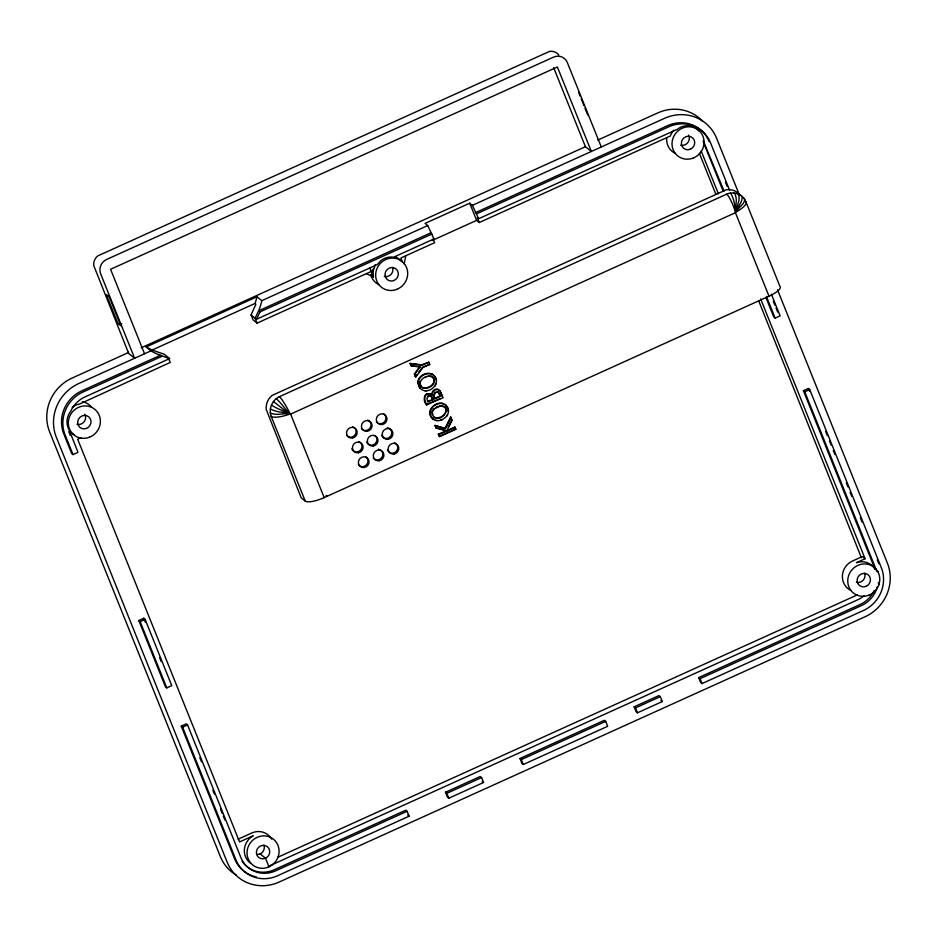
<?xml version="1.0" encoding="UTF-8"?>
<svg xmlns="http://www.w3.org/2000/svg" width="937" height="937" viewBox="0 0 937 937"><rect width="100%" height="100%" fill="white"/><g stroke="black" fill="none" stroke-linecap="round" stroke-linejoin="round"><path stroke-width="1.41" d="M366.367 273.651L373.453 276.93L373.02 271.496L375.222 264.632M305.239 501.084L271.18 416.344C268.322 408.907 272.245 399.994 279.402 396.679L726.725 194.158C733.741 190.925 742.877 194.217 745.793 201.478L779.853 286.207A16.526 4.58 -21.9 0 1 768.996 296.209L324.179 497.606A16.526 4.58 -21.9 0 1 305.239 501.084L301.21 497.828L266.26 409.574A15.46 14.687 -51.1 0 1 272.187 395.367L726.21 189.813A15.46 14.687 -51.1 0 1 739.984 195.107M431.98 393.353L432.39 395.754C431.547 392.228 435.155 388.152 438.715 389.804C436.15 387.742 432.168 390.331 431.98 393.353L432.425 393.716M438.27 389.441L440.121 391.022L443.142 397.768L426.546 404.714C422.154 400.778 424.274 390.249 431.09 394.653L429.287 393.692M426.991 405.077C424.274 401.657 423.02 393.001 429.732 394.055M440.074 395.941L434.194 398.6L433.608 394.348L434.639 398.963L440.519 396.292L438.282 392.392L440.519 396.292M768.996 296.209L735.428 212.711L736.33 200.003A16.456 4.38 -84.5 0 0 734.163 192.928M417.761 382.343C418.113 375.081 428.677 370.209 434.018 375.573L433.573 375.222C442.17 382.437 429.614 395.027 421.451 389.405L419.202 387.204L417.761 382.343L420.221 388.457M418.207 382.706C418.57 376.124 427.038 371.626 432.777 374.613L432.332 374.25M432.671 418.698C423.454 410.91 438.317 397.639 446.024 405.452C454.316 413.545 439.722 425.831 432.226 418.335L433.468 419.284M431.219 417.082L431.664 417.445C426.581 410.172 435.928 401.575 443.342 403.835L442.896 403.472M433.55 378.079L432.355 376.861C439.336 382.811 426.956 391.9 421.427 386.805L419.788 383.713L419.928 381.453M420.69 385.962L421.135 386.325C417.316 380.199 426.534 374.413 431.898 376.592L428.268 376.17M432.133 414.763L431.934 411.331L433.433 416.684C441.995 424.192 453.356 405.311 439.828 405.698L444.817 407.091M404.152 264L405.791 255.754L434.604 242.718L433.128 239.052M422.774 387.777L422.329 387.414C427.67 389.581 436.888 383.819 433.105 377.716M434.791 417.656L434.346 417.293C440.074 419.799 449.912 412.573 444.372 406.74M257.007 296.748L255.169 303.389L152.134 350.04L146.125 346.959L257.007 296.748L261.833 300.648L427.705 225.559L433.983 238.923L393.622 257.195A16.526 15.695 -51.1 0 0 380.844 260.638L377.154 264.644L256.445 319.294L251.069 314.949L255.86 304.326L255.169 303.389M128.533 352.089L128.545 353.354L134.612 358.25L100.646 273.78A11.021 10.459 -51.1 0 1 106.631 259.455L553.439 57.169A11.021 10.459 -51.1 0 1 567.318 62.498L601.273 146.968M434.768 386.302L436.244 383.292M745.793 201.467A16.538 4.732 -25.8 0 1 738.93 210.333L735.604 212.277L738.906 200.612A16.456 4.943 -69 0 0 737.934 193.818M432.379 411.683L434.581 408.637L440.273 406.049M428.361 396.445L426.944 398.166L427.811 402.055L433.187 399.619L430.528 396.082L427.916 396.093L430.528 396.082M434.054 394.711L435.939 392.357L438.118 392.298L436.724 392.099M256.445 319.294L260.029 311.869L432.004 234.016M445.098 428.221L450.58 417.024L452.173 420.256L446.785 430.95L436.244 428.08L434.885 425.445L445.543 428.572L451.025 417.387M448.132 427.026L451.728 419.893L450.58 417.024M730.251 193.069A16.456 3.514 80.4 0 1 733.648 200.108L735.99 211.258L741.214 201.877A16.456 5.165 -53.3 0 0 741.296 195.669M434.581 408.637L433.163 409.211L432.871 410.605M415.735 377.072L414.259 374.121L419.87 366.683L414.704 374.484L415.735 377.072L422.997 367.491L429.743 364.434L428.83 362.174L421.603 364.88L409.949 363.415L411.238 365.875L420.315 367.046M415.29 376.721L416.906 374.589M418.523 372.457L422.552 367.128L429.743 364.434M251.069 314.949L253.037 319.868L257.078 323.124L371.122 271.484L373.488 268.778M435.939 392.357L434.838 392.392L434.745 393.271M735.99 211.258L743.076 203.716A16.456 5.036 -37.5 0 0 744.025 198.363M438.821 406.412L436.806 406.67L435.799 407.782M760.668 298.962L865.085 558.721L856.441 562.692A16.526 15.695 -51.1 0 1 875.099 569.391L803.419 390.706L808.373 388.468L809.72 389.546L881.295 567.588A33.053 31.389 -51.1 0 1 863.352 610.537L702.012 683.588L700.665 682.511L698.686 677.592L860.037 604.541A27.548 26.154 -51.1 0 0 874.08 590.767M597.829 140.058L657.844 112.885A41.322 39.237 -51.1 0 1 702.668 121.377M141.182 347.814L585.426 146.687L553.626 67.581M699.213 131.157A16.526 15.695 -51.1 0 0 677.217 129.365L478.643 218.696L472.365 205.332L469.718 203.2L425.047 223.416L427.705 225.559M160.368 355.299L81.718 390.905A33.053 31.389 -51.1 0 0 63.775 433.866L71.669 453.508L73.016 454.597L77.982 452.348L69.127 429.86A16.526 15.695 -51.1 0 1 70.697 411.32A27.548 26.154 -51.1 0 1 85.033 396.901L169.585 358.625L159.559 355.006A61.678 58.562 -51.1 0 1 150.951 350.86L78.755 383.538A41.322 39.237 -51.1 0 0 56.325 437.228L227.117 862.063A41.322 39.237 -51.1 0 0 279.156 882.045L864.968 616.827A41.322 39.237 -51.1 0 0 887.398 563.125L777.499 289.744M472.365 205.332L664.567 118.32A41.322 39.237 -51.1 0 1 716.618 138.289L739.422 195.025M430.669 232.926L258.682 310.779L260.029 311.869M475.328 212.699L667.531 125.687A33.053 31.389 -51.1 0 1 709.168 141.663M161.714 356.388L83.065 391.994A33.053 31.389 -51.1 0 0 65.121 434.944L73.016 454.597M476.675 213.788L668.877 126.764A33.053 31.389 -51.1 0 1 710.515 142.752L729.536 190.094M431.957 240.586L476.628 220.371L479.275 222.514L670.306 136.041A16.526 15.695 -51.1 0 1 673.832 130.184M81.378 437.497L77.654 439.184L239.556 841.918L253.201 835.804A16.526 15.695 -51.1 0 0 250.788 863.387M271.414 405.03A16.456 1.511 22.7 0 0 278.617 409L290.611 414.107L735.428 212.711M409.949 363.415L422.048 365.243L428.83 362.174M427.448 401.177L433.187 399.619M426.546 404.714L440.214 398.53M438.399 434.182L454.984 427.237L455.839 429.357L439.699 436.665L438.399 434.182L439.699 436.665M438.844 434.545L454.984 427.237M439.254 436.314L454.152 429.568M766.173 298.083L773.798 317.046L775.145 318.123L780.111 315.874L771.409 294.241M138.805 620.493L143.771 618.244L145.118 619.334L171.764 685.638L166.798 687.887L165.451 686.798L138.805 620.493L140.152 621.582L166.798 687.887M140.152 621.582L145.118 619.334M803.419 390.706L804.754 391.795L809.72 389.546M181.251 726.093L186.217 723.844L187.564 724.933L240.868 857.531A27.548 26.154 -51.1 0 0 275.56 870.86L407.126 811.29L409.094 816.197L277.539 875.767A33.053 31.389 -51.1 0 1 235.901 859.779L182.598 727.171L181.251 726.093L234.555 858.702A33.053 31.389 -51.1 0 0 256.422 876.973M182.598 727.171L187.564 724.933M238.103 839.189L251.76 833.005A16.526 15.695 -51.1 0 1 271.695 839.177M277.528 857.378L854.029 596.377A22.043 20.919 -51.1 0 0 857.25 594.585M445.497 792.222L480.248 776.492L481.595 777.581L483.562 782.489L448.811 798.219L447.464 797.141L445.497 792.222L446.844 793.311L448.811 798.219M519.965 758.513L604.365 720.295L605.7 721.385L607.68 726.292L523.279 764.51L521.932 763.421L519.965 758.513L521.312 759.591L523.279 764.51M634.15 706.814L658.969 695.57L660.316 696.659L662.295 701.567L637.465 712.811L636.118 711.722L634.15 706.814L635.497 707.903L637.465 712.811M446.844 793.311L481.595 777.581M521.312 759.591L605.7 721.385M635.497 707.903L660.316 696.659M698.686 677.592L700.033 678.681L861.384 605.63A27.548 26.154 -51.1 0 0 877.337 586.632M269.95 865.671L858.058 599.633A22.043 20.919 -51.1 0 0 864.183 595.557M279.39 396.679A16.538 2.12 62 0 1 288.409 410.418L290.189 413.943L286.406 415.22A16.538 4.416 -18.1 0 1 271.18 416.356M289.92 413.428L277.844 414.341A16.456 3.783 -6.7 0 1 270.289 412.842M369.647 267.806L371.122 271.484L373.02 271.496M117.91 323.429L120.885 325.83L109.266 296.935L106.291 294.534L117.91 323.429L121.775 323.921M410.793 365.512L419.87 366.683M434.885 425.445L445.543 428.572M435.799 427.717L445.016 430.235M405.756 255.731L400.919 258.003L402.582 262.442M431.453 376.229L432.8 377.213M437.673 391.947L438.727 392.755M446.024 405.452L444.794 404.491M273.417 401.528L289.627 414.119M585.274 146.57L591.341 151.466L557.386 66.995L110.578 269.282L144.532 353.753M478.643 218.696L477.308 217.618L479.275 222.514M865.085 558.721L862.391 556.543L852.471 561.04A16.526 15.695 -51.1 0 0 842.375 575.845A16.526 15.695 -51.1 0 0 851.124 590.568M435.037 376.85L436.337 380.094M426.815 376.533L425.246 377.142M440.121 391.022L442.217 396.234M445.579 405.1L447.054 406.728M426.651 390.717L424.953 390.729M446.609 406.377L447.863 408.321M447.417 407.958L448.343 409.973M432.051 397.382L432.742 399.267M447.675 414.716L446.773 416.18M455.839 429.357L454.539 426.874M442.334 419.53L440.46 420.233M436.97 420.608L435.365 420.291M660.948 700.489L662.295 701.567M169.585 358.625L164.209 354.28L152.134 350.04M146.125 346.959L150.951 350.86M326.076 495.38L327.154 496.247M482.227 781.399L483.562 782.489M407.126 811.29L405.78 810.2L274.213 869.77A27.548 26.154 -51.1 0 1 242.121 861.314M407.759 815.12L409.094 816.197M260.146 853.876L265.522 858.222L268.978 866.819M430.645 394.29L432.39 395.754M876.493 570.457L877.793 571.558L876.493 570.457L804.754 391.795M371.392 275.337L370.771 274.752L371.661 277.305A16.526 15.695 -51.1 0 0 379.028 284.731M371.122 271.484L373.008 274.248M703.207 140.585L724.032 190.984M703.347 142.096L723.2 191.183M725.461 182.188L727.089 186.24M773.318 301.245L774.958 305.31M776.047 308.027L777.675 312.08M808.373 388.468L809.463 391.162M825.72 431.594L827.348 435.646M829.514 441.034L831.142 445.075M833.309 450.474L834.926 454.515M846.31 482.824L847.938 486.865M850.105 492.253L851.733 496.305M860.4 517.88L862.028 521.932M877.231 559.752L878.859 563.805M766.443 296.49L775.145 318.123M701.216 151.068L718.398 193.807M699.353 153.235L715.692 193.854M758.701 300.847L861.408 557.773M578.539 92.131L580.144 96.136M581.221 98.807L583.903 105.483M584.969 108.153L587.651 114.818M700.033 678.681L702.012 683.588M469.718 203.2L476.628 220.371M410.394 363.767L411.238 365.875M435.33 425.808L436.244 428.08M371.474 271.999L373.453 276.93M257.078 323.124L255.098 318.217L259.069 309.854A60.846 57.778 -51.1 0 0 261.833 300.648M290.611 414.107L324.179 497.606M168.238 357.536L170.218 362.443L79.68 403.999A16.526 15.695 -51.1 0 0 72.172 407.396M68.741 431.617L70.322 435.541M143.771 618.244L145.399 622.309M159.548 657.493L161.176 661.545M199.827 757.717L201.467 761.781M212.91 790.231L214.538 794.295M220.523 809.181L222.151 813.234M223.24 815.928L224.868 819.98M735.404 211.739L734.292 208.553A16.538 2.729 69.3 0 0 726.725 194.146M878.402 582.392L878.859 584.793M447.898 409.61L448.038 411.226M82.397 401.797A16.526 15.695 -51.1 0 1 91.475 407.021M74.398 434.756A16.526 15.695 -51.1 0 1 70.052 431.711M263.988 845.197A6.887 6.536 -51.1 0 1 256.808 854.474M864.699 573.233A6.887 6.536 -51.1 0 1 856.406 582.322M688.508 135.092A6.887 6.536 -51.1 0 1 680.695 145.2M84.81 414.224A6.887 6.536 -51.1 0 1 76.986 424.332M675.401 153.457A16.526 15.695 -51.1 0 1 666.699 138.044M392.591 267.396A6.887 6.536 -51.1 0 1 384.311 276.485M236.206 875.064A41.322 39.237 -51.1 0 1 220.382 856.641L49.602 431.805A41.322 39.237 -51.1 0 1 72.032 378.103L128.346 352.605L93.747 265.558A10.494 9.967 -51.1 0 1 97.764 255.918L549.469 51.418A10.494 9.967 -51.1 0 1 558.827 55.002M395.016 256.808A16.526 15.695 -51.1 0 1 401.493 261.353M358.824 441.514A5.505 5.235 -51.1 0 1 360.429 450.252A5.505 5.235 -51.1 0 1 351.738 448.823M367.796 420.034A5.505 5.235 -51.1 0 1 369.869 428.232A5.505 5.235 -51.1 0 1 361.389 428.537M387.262 427.717A5.505 5.235 -51.1 0 1 390.682 436.22A5.505 5.235 -51.1 0 1 381.535 435.342M374.917 435.436A5.505 5.235 -51.1 0 1 374.788 443.997A5.505 5.235 -51.1 0 1 366.636 442.077M378.302 449.186A5.505 5.235 -51.1 0 1 382.109 457.092A5.505 5.235 -51.1 0 1 373.242 458.006M383.889 413.955A5.505 5.235 -51.1 0 1 384.299 422.037A5.505 5.235 -51.1 0 1 376.287 421.802M365.945 456.905A5.505 5.235 -51.1 0 1 366.355 464.986A5.505 5.235 -51.1 0 1 358.344 464.752M270.348 408.883A16.456 2.741 8.2 0 0 277.891 411.636L289.182 413.545L281.908 404.62A16.456 1.16 51.2 0 0 276.228 398.623M352.898 426.78A5.505 5.235 -51.1 0 1 354.982 434.967A5.505 5.235 -51.1 0 1 346.503 435.283M394.536 442.768A5.505 5.235 -51.1 0 1 396.14 451.505A5.505 5.235 -51.1 0 1 387.45 450.076M868.845 595.218A16.526 15.695 -51.1 0 0 874.397 567.471A16.526 15.695 -51.1 0 0 848.067 577.684A16.526 15.695 -51.1 0 0 868.845 595.218M865.882 586.41A6.887 6.536 -51.1 0 0 868.201 574.849A6.887 6.536 -51.1 0 0 857.226 579.101A6.887 6.536 -51.1 0 0 865.882 586.41M86.462 428.42A6.887 6.536 -51.1 0 0 88.781 416.86A6.887 6.536 -51.1 0 0 77.806 421.111A6.887 6.536 -51.1 0 0 86.462 428.42M89.425 437.228A16.526 15.695 -51.1 0 0 94.988 409.481A16.526 15.695 -51.1 0 0 68.647 419.694A16.526 15.695 -51.1 0 0 89.425 437.228M265.171 858.374A6.887 6.536 -51.1 0 0 267.49 846.814A6.887 6.536 -51.1 0 0 256.515 851.077A6.887 6.536 -51.1 0 0 265.171 858.374M693.122 158.095A16.526 15.695 -51.1 0 0 698.686 130.348A16.526 15.695 -51.1 0 0 672.344 140.573A16.526 15.695 -51.1 0 0 693.122 158.095M690.159 149.299A6.887 6.536 -51.1 0 0 692.478 137.739A6.887 6.536 -51.1 0 0 681.504 141.991A6.887 6.536 -51.1 0 0 690.159 149.299M396.749 289.381A16.526 15.695 -51.1 0 0 402.301 261.634A16.526 15.695 -51.1 0 0 375.971 271.847A16.526 15.695 -51.1 0 0 396.749 289.381M393.786 280.573A6.887 6.536 -51.1 0 0 396.105 269.013A6.887 6.536 -51.1 0 0 385.13 273.276A6.887 6.536 -51.1 0 0 393.786 280.573M268.134 867.182A16.526 15.695 -51.1 0 0 273.698 839.435A16.526 15.695 -51.1 0 0 247.356 849.648A16.526 15.695 -51.1 0 0 268.134 867.182M358.402 452.77A5.505 5.235 -51.1 0 0 362.069 444.009A5.505 5.235 -51.1 0 0 352.874 445.567A5.505 5.235 -51.1 0 0 358.402 452.77M367.374 431.289A5.505 5.235 -51.1 0 0 371.04 422.528A5.505 5.235 -51.1 0 0 361.846 424.086A5.505 5.235 -51.1 0 0 367.374 431.289M373.301 446.024A5.505 5.235 -51.1 0 0 376.967 437.263A5.505 5.235 -51.1 0 0 367.772 438.821A5.505 5.235 -51.1 0 0 373.301 446.024M379.227 460.758A5.505 5.235 -51.1 0 0 382.882 451.997A5.505 5.235 -51.1 0 0 373.699 453.555A5.505 5.235 -51.1 0 0 379.227 460.758M382.273 424.555A5.505 5.235 -51.1 0 0 385.927 415.782A5.505 5.235 -51.1 0 0 376.744 417.34A5.505 5.235 -51.1 0 0 382.273 424.555M352.488 438.036A5.505 5.235 -51.1 0 0 356.142 429.275A5.505 5.235 -51.1 0 0 346.959 430.833A5.505 5.235 -51.1 0 0 352.488 438.036M388.187 439.289A5.505 5.235 -51.1 0 0 391.853 430.516A5.505 5.235 -51.1 0 0 382.659 432.074A5.505 5.235 -51.1 0 0 388.187 439.289M364.329 467.504A5.505 5.235 -51.1 0 0 367.995 458.732A5.505 5.235 -51.1 0 0 358.801 460.301A5.505 5.235 -51.1 0 0 364.329 467.504M394.114 454.023A5.505 5.235 -51.1 0 0 397.78 445.251A5.505 5.235 -51.1 0 0 388.586 446.808A5.505 5.235 -51.1 0 0 394.114 454.023"/></g></svg>
